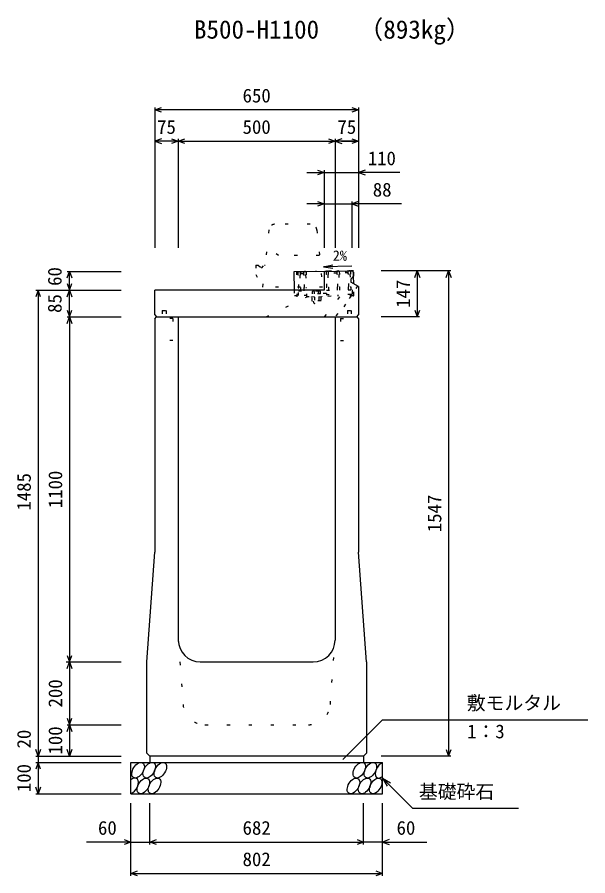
# Model space of a CAD drawing. Units: millimetres, scale not verified. Extents: x -12600 to 12600, y -5940 to 5940.
# Drawn here: x 4936 to 6756, y -2740 to -3 of the extents above; entities that cross this region are included whole.
import ezdxf
from ezdxf.enums import TextEntityAlignment as Align

# ---------------------------------------------------------------- set-up
doc = ezdxf.new("R2010")
doc.units = ezdxf.units.MM
doc.header["$LTSCALE"] = 40
doc.linetypes.add('DOTTED', pattern=[1.75, 0.25, -1.5])
for name, color, linetype, lineweight in [('0-0_DIM', 7, 'Continuous', 25), ('0-2_HATCH', 6, 'DOTTED', 25), ('0-5_OUTLINE', 3, 'Continuous', 25), ('0-6_OUTLINE2', 4, 'DOTTED', 25), ('0-7_TXT', 7, 'Continuous', 25)]:
    doc.layers.add(name, color=color, linetype=linetype, lineweight=lineweight)
doc.styles.add('ＭＳ ゴシック', font='')
doc.styles.get('ＭＳ ゴシック').set_extended_font_data('MS Gothic')

msp = doc.modelspace()

# ---------------------------------------------------------------- linework, layer by layer
at = {"layer": '0-0_DIM'}
for p, q in [((5375, -291.04), (5375, -738.54)), ((6025, -298.54), (5375, -298.54)), ((6025, -291.04), (6025, -738.54)), ((5450, -398.54), (5375, -398.54)), ((5450, -391.04), (5450, -738.54)), ((5450, -398.54), (5950, -398.54)), ((5950, -391.04), (5950, -738.54)), ((6025, -398.54), (5950, -398.54)), ((5970, -398.54), (6025, -398.54)), ((5915, -491.04), (5915, -738.54)), ((5860, -498.54), (5915, -498.54)), ((5915, -498.54), (6025, -498.54)), ((6156.52, -498.54), (6025, -498.54)), ((5915, -598.54), (5860, -598.54)), ((5915, -598.54), (6003, -598.54)), ((6003, -591.04), (6003, -738.54)), ((6161.78, -598.54), (6003, -598.54)), ((5095.5, -813.54), (5268, -813.54)), ((5103, -873.54), (5103, -813.54)), ((6319.5, -811.54), (6097, -811.54)), ((6212, -811.54), (6212, -958.54)), ((6312, -811.54), (6312, -2358.54)), ((4995.5, -873.54), (5268, -873.54)), ((5003, -873.54), (5003, -2358.54)), ((5103, -958.54), (5103, -873.54)), ((5095.5, -958.54), (5268, -958.54)), ((6219.5, -958.54), (6097, -958.54)), ((5092.25, -2058.54), (5264.75, -2058.54)), ((5095.5, -2058.54), (5268, -2058.54)), ((5974.77, -2369.35), (6101, -2243.11)), ((6101, -2243.11), (6755.81, -2243.11)), ((5095.5, -2258.54), (5268, -2258.54)), ((5103, -2258.54), (5103, -2358.54)), ((4995.5, -2358.54), (5268, -2358.54)), ((4995.5, -2378.54), (5268, -2378.54)), ((5003, -2358.54), (5003, -2378.54)), ((5003, -2378.54), (5003, -2478.54)), ((6319.5, -2358.54), (6097, -2358.54)), ((6101, -2428.54), (6196.76, -2524.29)), ((6101, -2428.54), (6126.98, -2443.54)), ((6101, -2428.54), (6116, -2454.52)), ((4995.5, -2478.54), (5268, -2478.54)), ((5299, -2739.9), (5299, -2508.54)), ((5359, -2639.9), (5359, -2508.54)), ((6041, -2639.9), (6041, -2508.54)), ((6101, -2739.9), (6101, -2508.54)), ((6196.76, -2524.29), (6534.31, -2524.29)), ((5299, -2632.4), (5157.21, -2632.4)), ((5299, -2632.4), (5359, -2632.4)), ((5359, -2632.4), (6041, -2632.4)), ((6101, -2632.4), (6041, -2632.4)), ((6101, -2632.4), (6242.79, -2632.4)), ((5299, -2732.4), (6101, -2732.4))]:
    msp.add_line(p, q, dxfattribs=at)
for points in [[(5396.14, -306.23), (5375, -298.54), (5396.14, -290.84)], [(6003.86, -290.84), (6025, -298.54), (6003.86, -306.23)], [(5396.14, -390.84), (5375, -398.54), (5396.14, -406.23)], [(5428.86, -390.84), (5450, -398.54), (5428.86, -406.23)], [(5471.14, -406.23), (5450, -398.54), (5471.14, -390.84)], [(5928.86, -390.84), (5950, -398.54), (5928.86, -406.23)], [(5971.14, -390.84), (5950, -398.54), (5971.14, -406.23)], [(6003.86, -390.84), (6025, -398.54), (6003.86, -406.23)], [(5893.86, -490.84), (5915, -498.54), (5893.86, -506.23)], [(6046.14, -490.84), (6025, -498.54), (6046.14, -506.23)], [(5893.86, -590.84), (5915, -598.54), (5893.86, -606.23)], [(6024.14, -590.84), (6003, -598.54), (6024.14, -606.23)], [(5095.3, -834.68), (5103, -813.54), (5110.7, -834.68)], [(6204.3, -832.68), (6212, -811.54), (6219.7, -832.68)], [(6304.3, -832.68), (6312, -811.54), (6319.7, -832.68)], [(5010.7, -894.68), (5003, -873.54), (4995.3, -894.68)], [(5095.3, -852.39), (5103, -873.54), (5110.7, -852.39)], [(5095.3, -894.68), (5103, -873.54), (5110.7, -894.68)], [(5095.3, -937.39), (5103, -958.54), (5110.7, -937.39)], [(6204.3, -937.39), (6212, -958.54), (6219.7, -937.39)], [(5095.3, -979.68), (5103, -958.54), (5110.7, -979.68)], [(5103, -958.54), (5103, -2058.54), (5103, -2258.54)], [(5095.3, -2037.39), (5103, -2058.54), (5110.7, -2037.39)], [(5095.3, -2079.68), (5103, -2058.54), (5110.7, -2079.68)], [(5095.3, -2237.39), (5103, -2258.54), (5110.7, -2237.39)], [(5095.3, -2279.68), (5103, -2258.54), (5110.7, -2279.68)], [(5010.7, -2337.39), (5003, -2358.54), (4995.3, -2337.39)], [(5110.7, -2337.39), (5103, -2358.54), (5095.3, -2337.39)], [(6304.3, -2337.39), (6312, -2358.54), (6319.7, -2337.39)], [(5010.7, -2399.68), (5003, -2378.54), (4995.3, -2399.68)], [(5010.7, -2457.39), (5003, -2478.54), (4995.3, -2457.39)], [(5277.86, -2624.71), (5299, -2632.4), (5277.86, -2640.1)], [(5380.14, -2640.1), (5359, -2632.4), (5380.14, -2624.71)], [(6019.86, -2624.71), (6041, -2632.4), (6019.86, -2640.1)], [(6122.14, -2624.71), (6101, -2632.4), (6122.14, -2640.1)], [(5320.14, -2740.1), (5299, -2732.4), (5320.14, -2724.71)], [(6079.86, -2724.71), (6101, -2732.4), (6079.86, -2740.1)]]:
    msp.add_lwpolyline(points, dxfattribs=at)
at = {"layer": '0-2_HATCH'}
for p, q in [((5829.24, -895.18), (5827.72, -815.2)), ((5998.69, -812.44), (5831.72, -815.62)), ((5850.39, -815.27), (5838.77, -817.96)), ((5857.39, -815.13), (5858.81, -890.12)), ((6008.68, -811.75), (5915, -813.54)), ((5921.04, -813.92), (5922.47, -888.91)), ((5956.37, -813.25), (5928.15, -819.79)), ((5956.48, -819.25), (5928.15, -819.79)), ((5991.69, -812.58), (5963.48, -819.11)), ((5991.81, -818.57), (5963.48, -819.11)), ((6005.54, -882.83), (6004.18, -811.84)), ((6009, -828.44), (6008.68, -811.75)), ((5850.5, -821.27), (5838.84, -821.49)), ((5833.15, -890.61), (5832.68, -865.61)), ((5832.87, -875.61), (5858.53, -875.12)), ((5901.25, -875.42), (5880, -875.86)), ((5903.37, -876.91), (5901.25, -875.42)), ((5922.18, -873.91), (5999.84, -872.43)), ((5999.65, -862.43), (6000.12, -887.43)), ((6010.15, -888.74), (6009.47, -853.37)), ((6001.12, -887.41), (5829.15, -890.69)), ((6007.21, -891.8), (5829.24, -895.18)), ((5922.38, -884.41), (5858.73, -885.62)), ((5874.46, -894.32), (5907.46, -893.69)), ((5877.37, -908.27), (5877.14, -895.77)), ((5880, -875.86), (5877.54, -877.78)), ((5877.7, -885.28), (5877.54, -877.78)), ((5903.94, -884.74), (5877.7, -885.28)), ((5877.94, -877.43), (5880, -875.86)), ((5883.94, -885.15), (5883.79, -877.65)), ((5884.06, -895.64), (5884.3, -908.14)), ((5897.69, -884.87), (5897.54, -877.37)), ((5897.92, -895.38), (5898.15, -907.87)), ((5903.94, -884.74), (5903.79, -877.24)), ((5904.84, -895.24), (5905.08, -907.74)), ((5907.46, -893.69), (5907.49, -895.19)), ((5959.13, -888.21), (5959.21, -892.71)), ((5905.08, -907.74), (5877.37, -908.27))]:
    msp.add_line(p, q, dxfattribs=at)
at = {"layer": '0-2_HATCH', "linetype": 'Continuous'}
msp.add_line((6009.47, -853.37), (6009, -828.44), dxfattribs=at)
msp.add_lwpolyline([(5915, -813.54), (5818.72, -815.37), (5819.82, -873.54)], dxfattribs=at)
at = {"layer": '0-2_HATCH'}
for points in [[(5832.68, -865.61), (5834.18, -865.59), (5833.41, -825.59), (5831.91, -825.62), (5831.72, -815.62)], [(5837.22, -815.52), (5836.71, -814.83), (5833.71, -814.88), (5833.22, -815.59)], [(5838.72, -815.49), (5838.91, -825.49), (5837.41, -825.52), (5838.18, -865.51), (5839.67, -865.48), (5839.87, -875.48)], [(5851.53, -875.26), (5851.34, -865.26), (5852.84, -865.23), (5852.08, -825.24), (5850.58, -825.27), (5850.39, -815.27)], [(5855.89, -815.16), (5855.37, -814.47), (5852.37, -814.53), (5851.89, -815.24)], [(5891.21, -814.49), (5890.7, -813.8), (5887.7, -813.86), (5887.21, -814.57)], [(5926.54, -813.82), (5926.03, -813.13), (5923.03, -813.18), (5922.54, -813.89)], [(5928.04, -813.79), (5928.23, -823.79), (5926.73, -823.82), (5927.49, -863.81), (5928.99, -863.78), (5929.18, -873.78)], [(5957.51, -873.24), (5957.32, -863.24), (5958.82, -863.21), (5958.06, -823.22), (5956.56, -823.25), (5956.37, -813.25)], [(5961.87, -813.14), (5961.35, -812.45), (5958.35, -812.51), (5957.87, -813.22)], [(5963.37, -813.12), (5963.56, -823.11), (5962.06, -823.14), (5962.82, -863.14), (5964.32, -863.11), (5964.51, -873.1)], [(5992.84, -872.57), (5992.65, -862.57), (5994.15, -862.54), (5993.39, -822.55), (5991.89, -822.57), (5991.69, -812.58)], [(5997.19, -812.47), (5996.68, -811.78), (5993.68, -811.84), (5993.19, -812.55)], [(5998.69, -812.44), (5998.88, -822.44), (5997.38, -822.47), (5998.15, -862.46), (5999.65, -862.43)], [(5857.58, -825.13), (5856.08, -825.16), (5856.84, -865.15), (5858.34, -865.13)], [(5921.99, -863.91), (5923.49, -863.88), (5922.73, -823.89), (5921.23, -823.92)], [(5819.82, -873.54), (5820.14, -890.36), (5829.14, -890.19)], [(5907.49, -895.19), (5874.49, -895.82), (5874.46, -894.32)]]:
    msp.add_lwpolyline(points, dxfattribs=at)
for centre, radius, start, end in [((5880.73, -881), 4.53, 47.57461, 134.78335), ((5891.04, -895.79), 19.53, 70.56972, 111.78823), ((5900.73, -880.59), 4.53, 47.57461, 134.78335), ((6001.04, -882.91), 4.5, 271.09113, 1.09113), ((6007.15, -888.8), 3, 271.09113, 1.09113), ((5891.23, -908.01), 11, 181.09113, 1.09113)]:
    msp.add_arc(centre, radius, start, end, dxfattribs=at)
at = {"layer": '0-2_HATCH', "linetype": 'Continuous'}
for centre in [(5321.89, -2403.54), (5357.37, -2403.54), (5392.84, -2403.54), (6027.05, -2403.54), (6062.52, -2403.54), (5338.77, -2453.54), (5374.25, -2453.54), (6008.45, -2453.54), (6043.93, -2453.54), (6079.41, -2453.54)]:
    msp.add_ellipse(centre, major_axis=(14.54, 23.54), ratio=0.5792, dxfattribs=at)
for centre, start_param, end_param in [((6098, -2403.54), 0.6666252, 4.1103269), ((5303.3, -2453.54), 3.7419964, 7.318141)]:
    msp.add_ellipse(centre, major_axis=(14.54, 23.54), ratio=0.5792, start_param=start_param, end_param=end_param, dxfattribs=at)
at = {"layer": '0-5_OUTLINE', "linetype": 'DOTTED'}
for p, q in [((5738.2, -681.59), (5727, -793.54)), ((5870.46, -663.59), (5756.66, -663.59)), ((5891.8, -681.55), (5910, -863.54)), ((5697, -793.54), (5697, -823.54)), ((5697, -793.54), (5705, -793.54)), ((5705, -793.54), (5715, -803.54)), ((5697, -823.54), (5720, -863.54)), ((5910, -863.54), (5720, -863.54))]:
    msp.add_line(p, q, dxfattribs=at)
at = {"layer": '0-5_OUTLINE'}
for p, q in [((5915, -813.54), (6004, -811.84)), ((5915, -813.54), (5915, -873.54)), ((6000, -838.44), (6009, -828.44)), ((6000, -838.44), (6000, -848.44)), ((5375, -952.54), (5375, -873.54)), ((5915, -873.54), (5375, -873.54)), ((6025, -861.44), (6000, -848.44)), ((6025, -861.44), (6025, -952.54)), ((5375, -952.54), (5381, -958.54)), ((6019, -958.54), (6025, -952.54)), ((5375, -964.54), (5381, -958.54)), ((5375, -964.54), (5375, -1708.54)), ((5381, -958.54), (6019, -958.54)), ((5450, -958.54), (5450, -1988.54)), ((5950, -958.54), (5950, -1988.54)), ((6019, -958.54), (6025, -964.54)), ((6025, -964.54), (6025, -1708.54)), ((5350, -2058.54), (5375, -1708.54)), ((6050, -2058.54), (6025, -1708.54)), ((5350, -2349.54), (5350, -2058.54)), ((5520, -2058.54), (5880, -2058.54)), ((6050, -2058.54), (6050, -2349.54)), ((5350, -2349.54), (5359, -2358.54)), ((6041, -2358.54), (6050, -2349.54)), ((5299, -2378.54), (6101, -2378.54)), ((5299, -2478.54), (5299, -2378.54)), ((6041, -2358.54), (5359, -2358.54)), ((5359, -2358.54), (5359, -2378.54)), ((6041, -2358.54), (6041, -2378.54)), ((6101, -2478.54), (6101, -2378.54)), ((5299, -2478.54), (6101, -2478.54))]:
    msp.add_line(p, q, dxfattribs=at)
at = {"layer": '0-5_OUTLINE', "linetype": 'DOTTED'}
msp.add_lwpolyline([(5715, -803.54), (5725, -793.54), (5727, -793.54)], dxfattribs=at)
at = {"layer": '0-5_OUTLINE'}
msp.add_lwpolyline([(6004, -811.84), (6009, -816.75), (6009, -828.44)], dxfattribs=at)
at = {"layer": '0-5_OUTLINE', "linetype": 'DOTTED'}
for centre, start, end in [((5758.1, -683.54), 94.13229, 174.40835), ((5871.9, -683.54), 4.08463, 93.6009)]:
    msp.add_arc(centre, 20, start, end, dxfattribs=at)
at = {"layer": '0-5_OUTLINE'}
for centre, start, end in [((5520, -1988.54), 180, 270), ((5880, -1988.54), 270, 0)]:
    msp.add_arc(centre, 70, start, end, dxfattribs=at)
at = {"layer": '0-6_OUTLINE2'}
for p, q in [((5720, -863.54), (5727, -793.54)), ((5916.05, -958.54), (6000, -848.44)), ((6021.33, -859.53), (5957.65, -958.54)), ((5729.88, -958.54), (5861.23, -894.58)), ((6001.21, -891.91), (5950, -958.54)), ((5399, -938.54), (5411, -938.54)), ((5399, -938.54), (5399, -963.54)), ((5411, -938.54), (5411, -963.54)), ((5989, -938.54), (6001, -938.54)), ((5989, -938.54), (5989, -963.54)), ((6001, -938.54), (6001, -963.54)), ((5433, -963.54), (5376, -963.54)), ((5433, -963.54), (5433, -1033.54)), ((5967, -963.54), (6024, -963.54)), ((5433, -1033.54), (5375, -1033.54)), ((5450, -1988.54), (5465.2, -2193.71)), ((5934.8, -2193.71), (5950, -1988.54)), ((5535.01, -2258.54), (5864.99, -2258.54))]:
    msp.add_line(p, q, dxfattribs=at)
for points in [[(5900, -763.54), (5770, -763.54), (5733, -733.54)], [(5967, -963.54), (5967, -1033.54), (6024, -1033.54)]]:
    msp.add_lwpolyline(points, dxfattribs=at)
for centre, start, end in [((5535.01, -2188.54), 184.23639, 270), ((5864.99, -2188.54), 270, 355.76361)]:
    msp.add_arc(centre, 70, start, end, dxfattribs=at)
at = {"layer": '0-7_TXT'}
msp.add_line((5913.17, -798.94), (5942.81, -803.59), dxfattribs=at)
msp.add_lwpolyline([(6003.59, -797.22), (5913.17, -798.94), (5942.61, -793.17)], dxfattribs=at)

# ---------------------------------------------------------------- texts
at = {"layer": '0-0_DIM', "style": 'ＭＳ ゴシック'}
for s, p in [('650', (5655, -288.54)), ('75', (5382.5, -388.54)), ('500', (5655, -388.54)), ('75', (5957.5, -388.54)), ('110', (6054.02, -488.54)), ('88', (6070.19, -588.54)), ('敷モルタル', (6369.94, -2224.38)), ('1：3', (6370.94, -2315.07)), ('基礎砕石', (6217.32, -2507.12)), ('60', (5194, -2622.4)), ('682', (5655, -2622.4)), ('60', (6146, -2622.4)), ('802', (5655, -2722.4))]:
    msp.add_text(s, height=43.99, dxfattribs=at).set_placement(p, align=Align.BOTTOM_LEFT)
for s, p in [('60', (5091.16, -859.92)), ('147', (6202, -930.04)), ('85', (5091.16, -946.04)), ('1485', (4993, -1576.04)), ('1100', (5093, -1568.54)), ('1547', (6302, -1645.04)), ('200', (5093, -2203.54)), ('100', (5093, -2353.54)), ('20', (4993, -2334.22)), ('100', (4993, -2473.54))]:
    msp.add_text(s, height=43.99, rotation=90, dxfattribs=at).set_placement(p, align=Align.BOTTOM_LEFT)
at = {"layer": '0-7_TXT', "style": 'ＭＳ ゴシック'}
for s, height, p in [('B500-H1100', 58.65, (5500, -89.56)), ('（893kg）', 58.65, (6023.7, -89.56)), ('2%', 32.99, (5942.74, -789.61))]:
    msp.add_text(s, height=height, dxfattribs=at).set_placement(p, align=Align.BOTTOM_LEFT)

doc.saveas('drawing.dxf')
